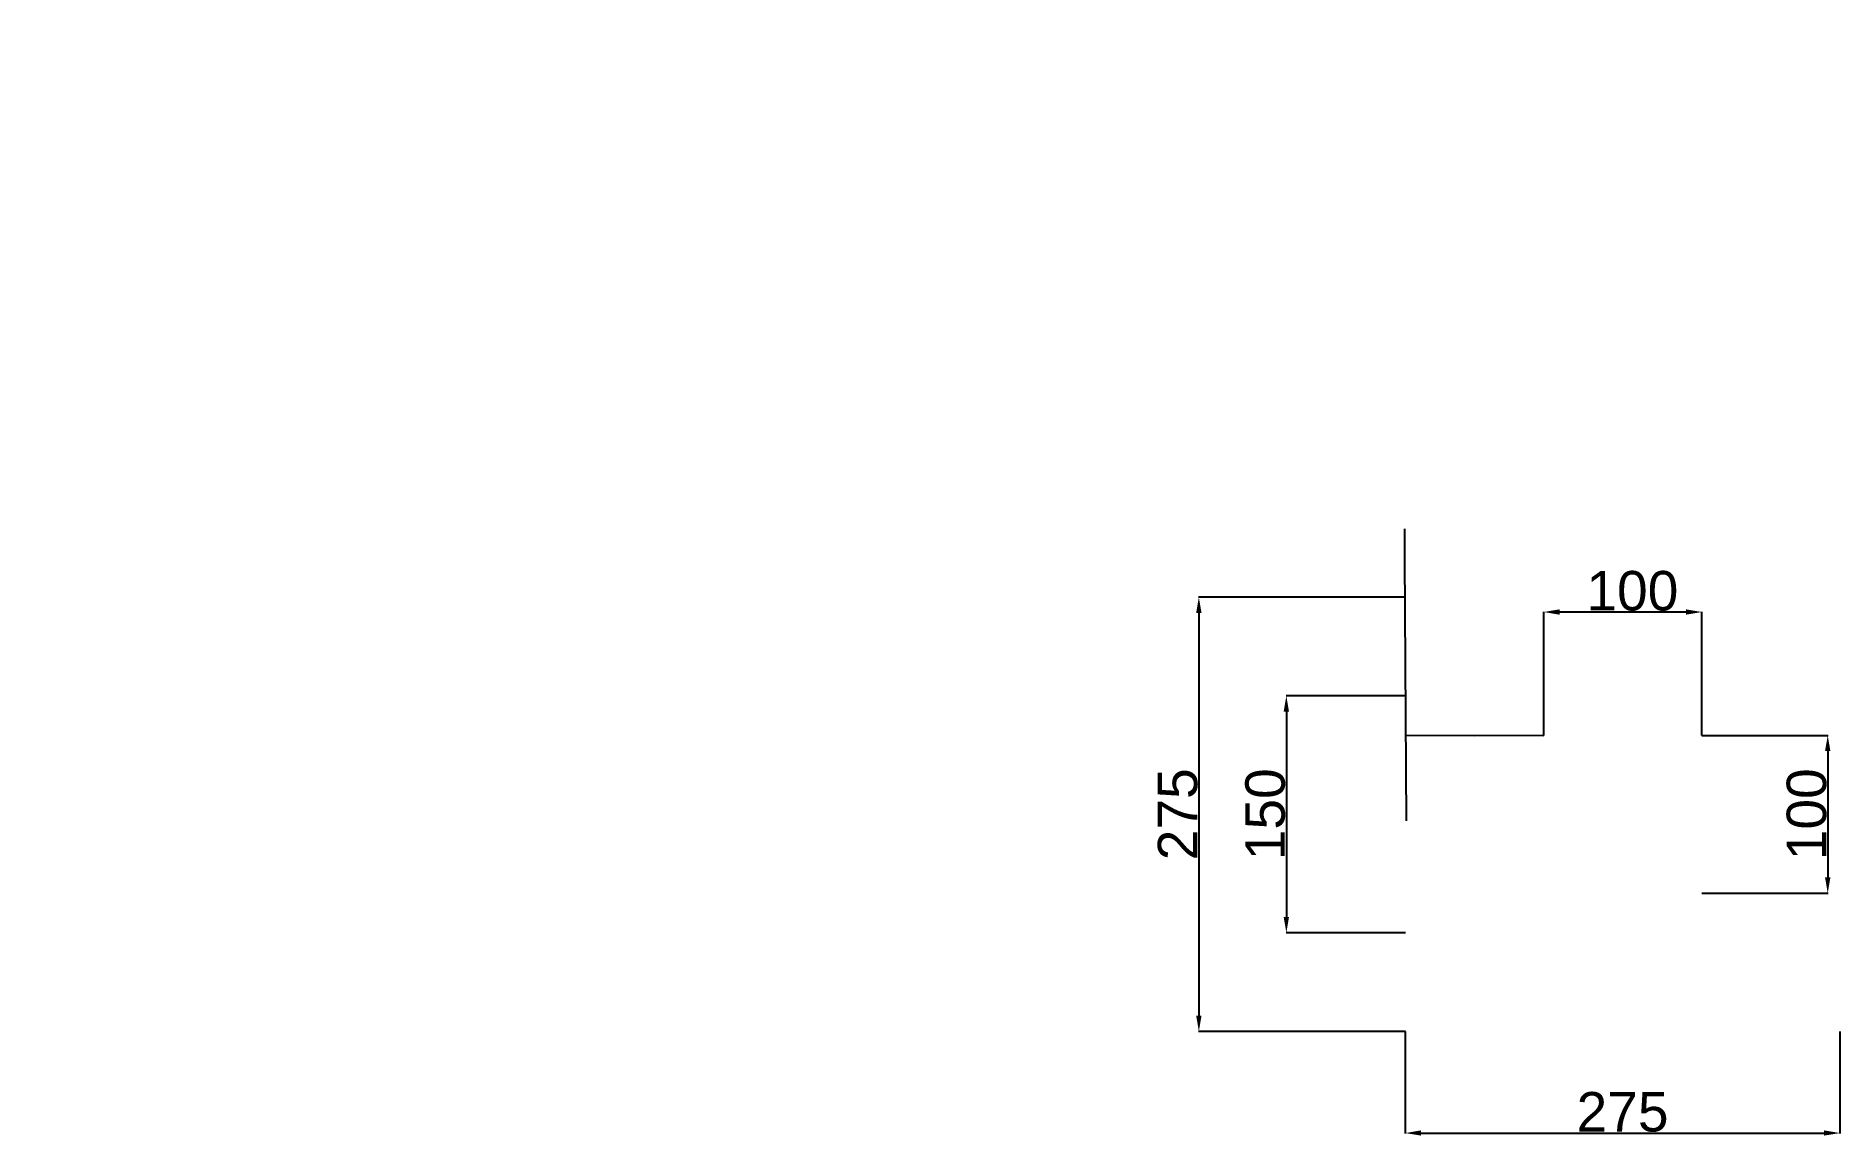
# Model space of a CAD drawing. Header units: millimetres. Extents: x -665 to 477, y 59 to 757.
import ezdxf

# ---------------------------------------------------------------- set-up
doc = ezdxf.new("R2010")
doc.units = ezdxf.units.MM
doc.header["$MEASUREMENT"] = 0
doc.styles.get("Standard").update_dxf_attribs({"font": 'arial.ttf'})
doc.dimstyles.new('', dxfattribs={"dimtxt": 25, "dimasz": 10, "dimexe": 0.18, "dimexo": 0.0625, "dimgap": 0.53, "dimtad": 1, "dimdec": 0, "dimdsep": 46, "dimtxsty": 'Standard', "dimcen": 2.5, "dimadec": 0, "dimazin": 0, "dimtfac": 1, "dimtdec": 0, "dimtmove": 0, "dimatfit": 3, "dimfxl": 1, "dimtolj": 1, "dimtzin": 0, "dimarcsym": 0})

# ---------------------------------------------------------------- blocks, each defined once
blk = doc.blocks.new('*D4')
at = {"color": 0, "linetype": 'ByBlock', "lineweight": -2, "transparency": 16777216}
for p, q in [((201.6, 126.1), (201.6, 61.6)), ((476.8, 126.1), (476.8, 61.6)), ((211.6, 61.8), (466.8, 61.8))]:
    blk.add_line(p, q, dxfattribs=at)
at = {"color": 0, "transparency": 16777216}
for points in [[(211.6, 63.5), (211.6, 60.2), (201.6, 61.8)], [(466.8, 63.5), (466.8, 60.2), (476.8, 61.8)]]:
    blk.add_solid(points, dxfattribs=at)
at = {"layer": 'Defpoints', "color": 0, "transparency": 16777216}
for p in [(201.6, 126.2), (476.8, 126.2), (476.8, 61.8)]:
    blk.add_point(p, dxfattribs=at)
at = {"color": 0, "transparency": 16777216, "insert": (339.2, 75.1), "char_height": 25, "attachment_point": 5}
blk.add_mtext('\\A1;275', dxfattribs=at)
blk = doc.blocks.new('*D5')
at = {"color": 0, "linetype": 'ByBlock', "lineweight": -2, "transparency": 16777216}
for p, q in [((389.3, 313.7), (469.3, 313.7)), ((469.1, 303.7), (469.1, 223.7)), ((389.3, 213.7), (469.3, 213.7))]:
    blk.add_line(p, q, dxfattribs=at)
at = {"color": 0, "transparency": 16777216}
for points in [[(467.4, 303.7), (470.8, 303.7), (469.1, 313.7)], [(467.4, 223.7), (470.8, 223.7), (469.1, 213.7)]]:
    blk.add_solid(points, dxfattribs=at)
at = {"layer": 'Defpoints', "color": 0, "transparency": 16777216}
for p in [(389.3, 313.7, 200), (389.3, 213.7, 100), (469.1, 213.7)]:
    blk.add_point(p, dxfattribs=at)
at = {"color": 0, "transparency": 16777216, "insert": (455.8, 263.7), "char_height": 25, "attachment_point": 5, "rotation": 90}
blk.add_mtext('\\A1;100', dxfattribs=at)
blk = doc.blocks.new('*D6')
at = {"color": 0, "linetype": 'ByBlock', "lineweight": -2, "transparency": 16777216}
for p, q in [((289.3, 313.7), (289.3, 392)), ((379.3, 391.8), (299.3, 391.8)), ((389.3, 313.7), (389.3, 392))]:
    blk.add_line(p, q, dxfattribs=at)
at = {"color": 0, "transparency": 16777216}
for points in [[(299.3, 393.5), (299.3, 390.1), (289.3, 391.8)], [(379.3, 393.5), (379.3, 390.1), (389.3, 391.8)]]:
    blk.add_solid(points, dxfattribs=at)
at = {"layer": 'Defpoints', "color": 0, "transparency": 16777216}
for p in [(289.3, 391.8), (289.3, 313.6, 200), (389.3, 313.6, 200)]:
    blk.add_point(p, dxfattribs=at)
at = {"color": 0, "transparency": 16777216, "insert": (345.4, 405.1), "char_height": 25, "attachment_point": 5}
blk.add_mtext('\\A1;100', dxfattribs=at)
blk = doc.blocks.new('*D7')
at = {"color": 0, "linetype": 'ByBlock', "lineweight": -2, "transparency": 16777216}
for p, q in [((201.8, 338.7), (126.1, 338.7)), ((126.3, 328.7), (126.3, 198.7)), ((201.8, 188.7), (126.1, 188.7))]:
    blk.add_line(p, q, dxfattribs=at)
at = {"color": 0, "transparency": 16777216}
for points in [[(124.6, 328.7), (128, 328.7), (126.3, 338.7)], [(124.6, 198.7), (128, 198.7), (126.3, 188.7)]]:
    blk.add_solid(points, dxfattribs=at)
at = {"layer": 'Defpoints', "color": 0, "transparency": 16777216}
for p in [(201.8, 338.7), (126.3, 188.7), (201.8, 188.7)]:
    blk.add_point(p, dxfattribs=at)
at = {"color": 0, "transparency": 16777216, "insert": (113, 263.7), "char_height": 25, "attachment_point": 5, "rotation": 90}
blk.add_mtext('\\A1;150', dxfattribs=at)
blk = doc.blocks.new('*D8')
at = {"color": 0, "linetype": 'ByBlock', "lineweight": -2, "transparency": 16777216}
for p, q in [((201.8, 401.2), (70.7, 401.2)), ((70.9, 391.2), (70.9, 136.2)), ((201.8, 126.2), (70.7, 126.2))]:
    blk.add_line(p, q, dxfattribs=at)
at = {"color": 0, "transparency": 16777216}
for points in [[(69.2, 391.2), (72.6, 391.2), (70.9, 401.2)], [(69.2, 136.2), (72.6, 136.2), (70.9, 126.2)]]:
    blk.add_solid(points, dxfattribs=at)
at = {"layer": 'Defpoints', "color": 0, "transparency": 16777216}
for p in [(201.8, 401.2), (70.9, 126.2), (201.8, 126.2)]:
    blk.add_point(p, dxfattribs=at)
at = {"color": 0, "transparency": 16777216, "insert": (57.6, 263.7), "char_height": 25, "attachment_point": 5, "rotation": 90}
blk.add_mtext('\\A1;275', dxfattribs=at)

msp = doc.modelspace()

# ---------------------------------------------------------------- linework, layer by layer
at = {"extrusion": (-1, 0, 0)}
for p, q in [((201.3, 425.8, 225.5), (201.3, 444.5, 225.5)), ((201.8, 313.8, 200), (289.3, 313.7, 200))]:
    msp.add_line(p, q, dxfattribs=at)
for p, q in [((202.3, 259.5, 103.6), (201.3, 425.8, 225.5)), ((201.8, 313.8, 100), (245.6, 313.7, 100))]:
    msp.add_line(p, q)

# ---------------------------------------------------------------- texts
msp.add_text('STRAIGHT THROUGH', height=20, dxfattribs=at).set_placement((-757.8, 213.1, -205))
at = {"extrusion": (0, -1, 0)}
for s, height, p in [('ADITHYA DUTT KAMBHAMPATI', 40, (-665.5, 165.3, -639.5)), ('RA2011003011072', 40, (-665.5, 101.1, -639.5)), ('Q.4)', 30, (-130.5, 233, -639.5))]:
    msp.add_text(s, height=height, dxfattribs=at).set_placement(p)

# ---------------------------------------------------------------- dimensions: what is measured, and where the dimension line sits
for base, p1, p2, picture, middle in [((289.3, 391.8, 200), (389.3, 313.6, 400), (289.3, 313.6, 400), '*D6', (345.4, 391.8, 200)), ((476.8, 61.8), (201.6, 126.2), (476.8, 126.2), '*D4', (339.2, 61.8))]:
    dim = msp.add_linear_dim(base=base, p1=p1, p2=p2, dimstyle='')
    dim.commit()
    dim.dimension.update_dxf_attribs({"geometry": picture, "text_midpoint": middle, "dimtype": 160})
for base, p1, p2, picture, middle in [((70.9, 126.2), (201.8, 401.2), (201.8, 126.2), '*D8', (70.9, 263.7)), ((126.3, 188.7), (201.8, 338.7), (201.8, 188.7), '*D7', (126.3, 263.7)), ((469.1, 213.7, 200), (389.3, 313.7, 400), (389.3, 213.7, 300), '*D5', (469.1, 263.7, 200))]:
    dim = msp.add_linear_dim(base=base, p1=p1, p2=p2, angle=90, dimstyle='')
    dim.commit()
    dim.dimension.update_dxf_attribs({"geometry": picture, "text_midpoint": middle, "dimtype": 160})

doc.saveas('drawing.dxf')
